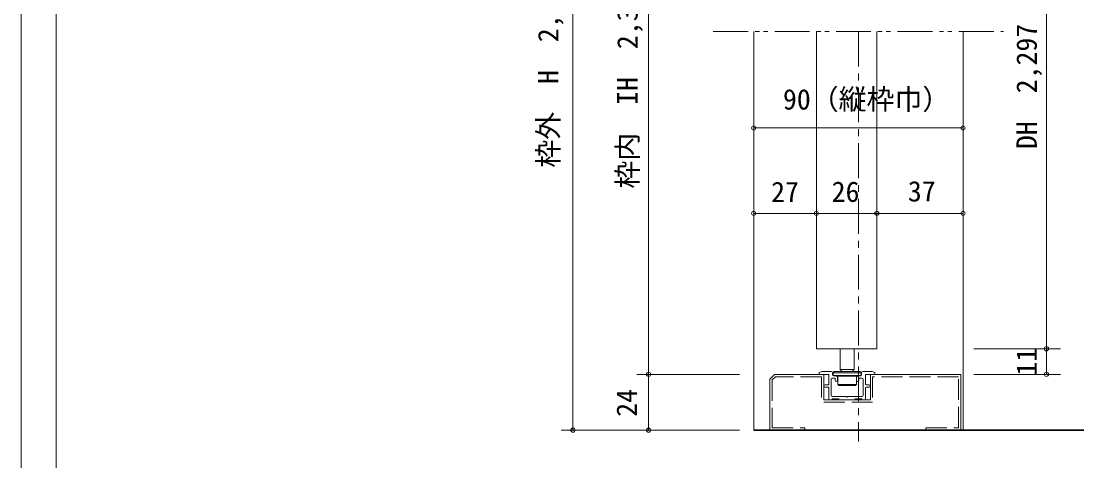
# Model space of a CAD drawing. Units: millimetres on the paper, enlarged 5 times, with parts at other scales. Extents: x -977 to 998, y -1667 to 718.
# Drawn here: x -977 to -221, y -51 to 264 of the extents above; entities that cross this region are included whole.
import ezdxf
from ezdxf.enums import TextEntityAlignment as Align

# ---------------------------------------------------------------- set-up
doc = ezdxf.new("R2010")
doc.units = ezdxf.units.MM
doc.header["$LTSCALE"] = 5
doc.header["$PDMODE"] = 32
doc.header["$PDSIZE"] = 3
for name, pattern in [('CHAIN1', [8, 5, -1, 1, -1]), ('DASHED3', [4, 3, -1]), ('DOUBLE_CHAIN1', [8.8, 5, -1, 0.6, -0.6, 0.6, -1])]:
    doc.linetypes.add(name, pattern=pattern)
doc.layers.add('0-0_0', color=7, linetype='Continuous', lineweight=18)
doc.layers.add('2-1_6', color=3, linetype='Continuous', lineweight=20)
doc.styles.add('ＭＳ ゴシック', font='')
doc.styles.get('ＭＳ ゴシック').set_extended_font_data('MS Gothic')

msp = doc.modelspace()

# ---------------------------------------------------------------- linework, layer by layer
at = {"layer": '0-0_0'}
msp.add_line((-952.188, 693.383), (-952.188, -535.367), dxfattribs=at)
msp.add_lwpolyline([(-977.188, -672.867), (-977.188, 718.383), (997.812, 718.383)], dxfattribs=at)
at = {"layer": '2-1_6', "color": 4, "lineweight": 9}
for p, q in [((-581.737, 515.56), (-581.737, -28.983)), ((-527.518, 515.56), (-527.518, -28.983)), ((-242.385, 11.017), (-242.385, 455.56)), ((-452.188, 179.263), (-452.188, 220.93)), ((-452.188, 187.597), (-302.188, 187.597)), ((-452.188, 118.089), (-452.188, 175.927)), ((-407.271, 118.089), (-407.271, 175.927)), ((-363.938, 118.089), (-363.938, 175.927)), ((-363.938, 118.089), (-363.938, 175.927)), ((-302.188, 118.089), (-302.188, 175.927)), ((-452.188, 89.756), (-452.188, 147.593)), ((-452.188, 126.423), (-363.938, 126.423)), ((-363.938, 126.423), (-302.188, 126.423)), ((-232.385, 29.35), (-294.511, 29.35)), ((-535.852, 11.017), (-462.448, 11.017)), ((-232.385, 11.017), (-294.511, 11.017)), ((-590.071, -28.983), (-462.448, -28.983))]:
    msp.add_line(p, q, dxfattribs=at)
at = {"layer": '2-1_6', "color": 7, "linetype": 'DOUBLE_CHAIN1'}
msp.add_line((-481.152, 256.728), (-273.223, 256.728), dxfattribs=at)
at = {"layer": '2-1_6', "color": 8, "lineweight": 18}
for p, q in [((-452.188, 256.728), (-452.188, -28.983)), ((-302.188, 256.728), (-302.188, -28.983)), ((-452.188, -28.983), (-302.188, -28.983))]:
    msp.add_line(p, q, dxfattribs=at)
at = {"layer": '2-1_6', "color": 1, "lineweight": 18}
for p, q in [((-407.271, 256.728), (-407.271, 29.35)), ((-363.938, 256.728), (-363.938, 29.35)), ((-363.938, 29.35), (-407.271, 29.35)), ((-437.188, 11.017), (-440.521, 7.684)), ((-440.521, -28.983), (-440.521, 7.684)), ((-437.188, 11.017), (-401.939, 11.017)), ((-401.939, -7.318), (-401.939, 11.016)), ((-303.854, 11.017), (-368.603, 11.017)), ((-368.603, -7.318), (-368.603, 11.016)), ((-303.854, 11.017), (-303.854, -28.983)), ((-401.939, -7.318), (-368.603, -7.318)), ((-303.854, -28.983), (-440.521, -28.983))]:
    msp.add_line(p, q, dxfattribs=at)
at = {"layer": '2-1_6', "color": 4, "linetype": 'CHAIN1', "lineweight": 9}
msp.add_line((-377.188, 256.728), (-377.188, -37.085), dxfattribs=at)
at = {"layer": '2-1_6'}
for p, q in [((-390.271, 29.35), (-390.271, 14.478)), ((-380.271, 14.478), (-380.271, 29.35)), ((-405.272, 12.349), (-403.162, 13.131)), ((-405.272, 11.016), (-405.272, 12.349)), ((-398.439, 11.016), (-405.272, 11.016)), ((-402.873, 13.183), (-396.522, 13.183)), ((-398.439, 11.016), (-398.439, 4.016)), ((-395.938, 8.182), (-393.772, 8.182)), ((-395.688, 12.349), (-395.688, 10.683)), ((-394.438, 13.019), (-395.272, 12.186)), ((-375.27, 12.186), (-395.272, 12.186)), ((-395.272, 10.274), (-375.27, 10.274)), ((-394.855, 9.849), (-392.938, 9.849)), ((-376.104, 13.019), (-394.438, 13.019)), ((-393.772, 8.182), (-393.772, 6.849)), ((-378.604, 9.686), (-392.318, 9.686)), ((-392.105, 9.016), (-392.105, 6.849)), ((-391.938, 8.986), (-391.938, 3.852)), ((-390.271, 14.478), (-388.979, 13.186)), ((-390.271, 14.478), (-380.271, 14.478)), ((-388.979, 13.186), (-381.562, 13.186)), ((-381.562, 13.186), (-380.271, 14.478)), ((-381.562, 13.019), (-381.562, 13.186)), ((-378.437, 6.849), (-378.437, 9.016)), ((-377.604, 9.849), (-375.687, 9.849)), ((-376.77, 8.182), (-374.604, 8.182)), ((-376.77, 6.849), (-376.77, 8.182)), ((-375.27, 12.186), (-376.104, 13.019)), ((-374.854, 10.683), (-374.854, 12.349)), ((-374.02, 13.183), (-367.669, 13.183)), ((-372.103, 4.016), (-372.103, 11.016)), ((-365.27, 11.016), (-372.103, 11.016)), ((-367.38, 13.131), (-365.27, 12.349)), ((-365.27, 12.349), (-365.27, 11.016)), ((-398.939, 3.515), (-401.105, 3.515)), ((-398.939, 1.849), (-401.105, 1.849)), ((-398.439, 1.349), (-398.439, -6.485)), ((-396.772, -3.985), (-396.772, 7.349)), ((-391.105, 3.019), (-391.938, 3.852)), ((-391.938, 3.852), (-378.604, 3.852)), ((-379.437, 3.019), (-391.105, 3.019)), ((-373.77, 7.349), (-373.77, -3.985)), ((-372.103, -6.485), (-372.103, 1.349)), ((-371.603, 3.515), (-369.437, 3.515)), ((-369.437, 1.849), (-371.603, 1.849)), ((-395.938, -7.319), (-397.605, -7.319)), ((-395.938, -4.818), (-385.771, -4.818)), ((-391.105, -6.485), (-395.938, -6.485)), ((-395.938, -6.485), (-395.938, -7.319)), ((-391.105, -6.485), (-391.105, -7.319)), ((-379.437, -7.319), (-391.105, -7.319)), ((-385.771, -4.818), (-385.271, -5.318)), ((-385.271, -5.318), (-384.771, -4.818)), ((-384.771, -4.818), (-374.604, -4.818)), ((-374.604, -6.485), (-379.437, -6.485)), ((-379.437, -6.485), (-379.437, -7.319)), ((-374.604, -6.485), (-374.604, -7.319)), ((-372.937, -7.319), (-374.604, -7.319))]:
    msp.add_line(p, q, dxfattribs=at)
at = {"layer": '2-1_6', "color": 4, "linetype": 'DASHED3', "lineweight": 9}
for p, q in [((-436.497, 9.35), (-438.854, 6.993)), ((-403.605, 9.35), (-436.497, 9.35)), ((-403.605, 9.35), (-403.605, -8.984)), ((-366.936, 9.35), (-366.936, -8.984)), ((-305.521, 9.35), (-366.936, 9.35)), ((-305.521, -27.316), (-305.521, 9.35)), ((-438.854, 6.993), (-438.854, -27.316)), ((-366.936, -8.984), (-403.605, -8.984)), ((-438.854, -27.316), (-415.521, -27.316)), ((-415.521, -28.983), (-415.521, -27.316)), ((-328.854, -27.316), (-305.521, -27.316)), ((-328.854, -28.983), (-328.854, -27.316))]:
    msp.add_line(p, q, dxfattribs=at)
at = {"layer": '2-1_6', "color": 2, "lineweight": 30}
msp.add_line((-162.551, -28.983), (-452.188, -28.983), dxfattribs=at)
at = {"layer": '2-1_6'}
for points in [[(-395.272, 12.186), (-395.272, 10.274), (-392.627, 9.807)], [(-379.437, 3.019), (-378.604, 3.852), (-378.604, 8.986)], [(-377.915, 9.807), (-375.27, 10.274), (-375.27, 12.186)]]:
    msp.add_lwpolyline(points, dxfattribs=at)
at = {"layer": '2-1_6', "linetype": 'DOUBLE_CHAIN1'}
msp.add_lwpolyline([(-378.604, 8.986), (-378.604, 9.686), (-377.915, 9.807)], dxfattribs=at)
at = {"layer": '2-1_6'}
for centre, radius, start, end in [((-402.873, 12.349), 0.833, 90, 110.32314), ((-395.938, 7.349), 0.833, 90, 180), ((-396.522, 12.349), 0.833, 0, 90), ((-394.855, 10.683), 0.833, 180, 270), ((-392.938, 9.016), 0.833, 0, 90), ((-392.771, 8.986), 0.833, 0, 79.99998), ((-377.77, 8.986), 0.833, 100, 180), ((-377.604, 9.016), 0.833, 90, 180), ((-375.687, 10.683), 0.833, 270, 0), ((-374.02, 12.349), 0.833, 90, 180), ((-374.604, 7.349), 0.833, 0, 89.99998), ((-367.669, 12.349), 0.833, 69.67685, 89.99998), ((-401.105, 2.682), 0.833, 90, 180), ((-401.105, 2.682), 0.833, 180, 270), ((-398.939, 4.016), 0.5, 270, 0), ((-398.939, 1.349), 0.5, 0, 90), ((-392.938, 6.849), 0.833, 180, 270), ((-392.938, 6.849), 0.833, 270, 0), ((-377.604, 6.849), 0.833, 180, 270), ((-377.604, 6.849), 0.833, 270, 0), ((-371.603, 4.016), 0.5, 180, 270), ((-371.603, 1.349), 0.5, 90, 180), ((-369.437, 2.682), 0.833, 0, 90), ((-369.437, 2.682), 0.833, 270, 0), ((-397.605, -6.485), 0.833, 180, 270), ((-395.938, -3.985), 0.833, 180, 270), ((-374.604, -3.985), 0.833, 270, 0), ((-372.937, -6.485), 0.833, 270, 0)]:
    msp.add_arc(centre, radius, start, end, dxfattribs=at)
at = {"layer": '2-1_6', "color": 4}
for p in [(-452.188, 187.597), (-302.188, 187.597), (-452.188, 126.423), (-407.271, 126.423), (-363.938, 126.423), (-302.188, 126.423), (-242.385, 29.35), (-527.518, 11.017), (-242.385, 11.017), (-581.737, -28.983), (-527.518, -28.983)]:
    msp.add_point(p, dxfattribs=at)

# ---------------------------------------------------------------- texts
at = {"layer": '2-1_6', "color": 7, "style": 'ＭＳ ゴシック'}
for s, p in [('枠外  H\u30002,376', (-587.743, 159.169)), ('枠内\u3000IH\u30002,316', (-530.977, 144.169)), ('DH\u30002,297', (-244.885, 172.502)), ('11', (-244.889, 10.042)), ('24', (-531.49, -19.383))]:
    msp.add_text(s, height=14.66, rotation=90, dxfattribs=at).set_placement(p, align=Align.BOTTOM_LEFT)
for s, p in [('90（縦枠巾）', (-431.248, 196.417)), ('27', (-439.729, 130.053)), ('26', (-396.33, 130.217)), ('37', (-341.717, 130.52))]:
    msp.add_text(s, height=14.66, dxfattribs=at).set_placement(p, align=Align.BOTTOM_LEFT)

doc.saveas('drawing.dxf')
